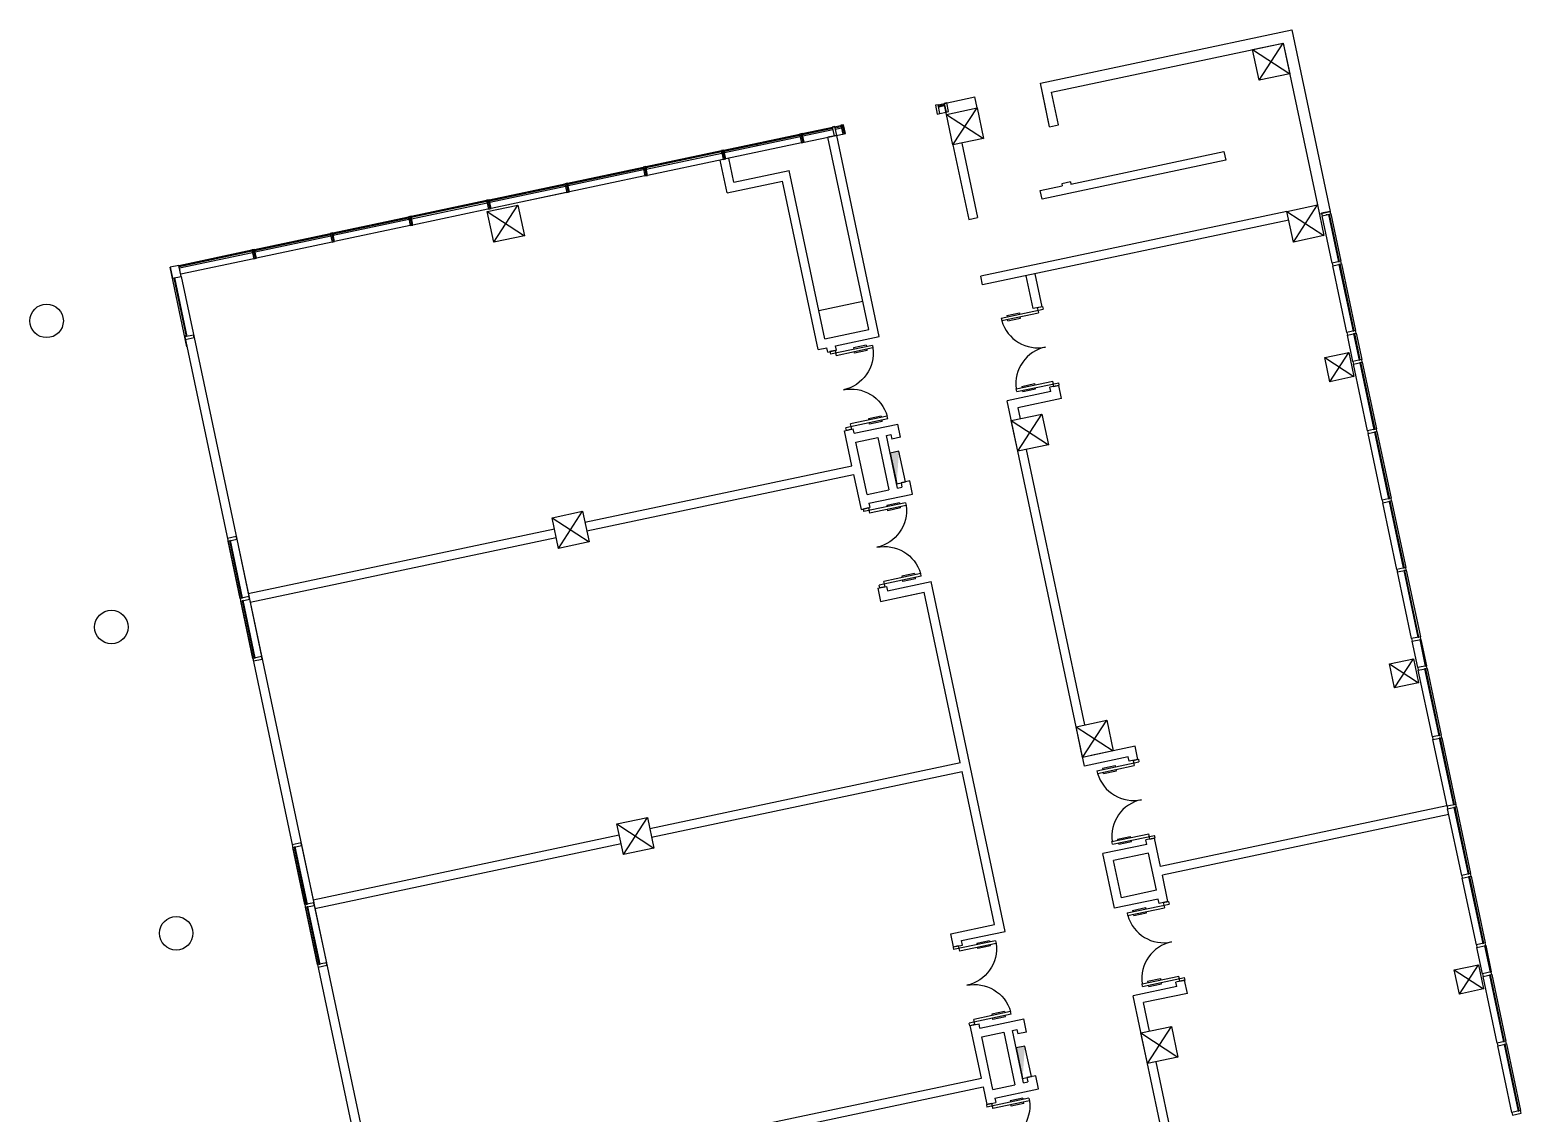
# Model space of a CAD drawing. Header units: millimetres. Extents: x 348697 to 1485586, y 7456 to 143477.
# Drawn here: x 1320310 to 1353671, y 75983 to 100214 of the extents above; entities that cross this region are included whole.
import ezdxf

# ---------------------------------------------------------------- set-up
doc = ezdxf.new("R2010")
doc.units = ezdxf.units.MM
doc.header["$LTSCALE"] = 1000
doc.layers.get('0').update_dxf_attribs({"linetype": 'CONTINUOUS'})
for name, color, linetype in [('A—\\M+5C3C5\\M+5B4B0', 135, 'CONTINUOUS'), ('A—\\M+5C7BD\\M+5CCE5', 7, 'CONTINUOUS'), ('E1-RI-1F$0$A-GLAZ-CWMG', 3, 'CONTINUOUS'), ('E1-RI-1F$0$A-WALL', 7, 'CONTINUOUS'), ('E1-RV-1F$0$A-WALL', 7, 'CONTINUOUS')]:
    doc.layers.add(name, color=color, linetype=linetype)

msp = doc.modelspace()

# ---------------------------------------------------------------- linework, layer by layer
for p, q in [((1342038, 93767), (1342977, 93966)), ((1342038, 93767), (1342050, 93709)), ((1342050, 93709), (1342872, 93883)), ((1342163, 93824), (1342448, 93885)), ((1342163, 93824), (1342169, 93795)), ((1342188, 93707), (1342472, 93767)), ((1342448, 93885), (1342454, 93855)), ((1342472, 93767), (1342466, 93797)), ((1342847, 94000), (1342964, 94025)), ((1342847, 94000), (1342872, 93883)), ((1342964, 94025), (1342977, 93966)), ((1342188, 93707), (1342182, 93736)), ((1339157, 93157), (1338218, 92959)), ((1339169, 93099), (1338347, 92925)), ((1339019, 93159), (1338734, 93099)), ((1338734, 93099), (1338741, 93069)), ((1339019, 93159), (1339025, 93130)), ((1339157, 93157), (1339169, 93099)), ((1338322, 93042), (1338205, 93017)), ((1338205, 93017), (1338218, 92959)), ((1338322, 93042), (1338347, 92925)), ((1338759, 92981), (1338753, 93011)), ((1339044, 93041), (1338759, 92981)), ((1339044, 93041), (1339038, 93071)), ((1342373, 92182), (1343195, 92356)), ((1342386, 92124), (1342373, 92182)), ((1342386, 92124), (1343325, 92322)), ((1342498, 92240), (1342783, 92300)), ((1342498, 92240), (1342505, 92210)), ((1342523, 92122), (1342517, 92152)), ((1342523, 92122), (1342808, 92182)), ((1342783, 92300), (1342789, 92270)), ((1342808, 92182), (1342802, 92212)), ((1343220, 92239), (1343195, 92356)), ((1343220, 92239), (1343337, 92264)), ((1343337, 92264), (1343325, 92322)), ((1339505, 91514), (1338565, 91315)), ((1339492, 91572), (1338670, 91399)), ((1339355, 91574), (1339070, 91514)), ((1339070, 91514), (1339076, 91484)), ((1339095, 91396), (1339088, 91426)), ((1339379, 91457), (1339095, 91396)), ((1339355, 91574), (1339361, 91545)), ((1339379, 91457), (1339373, 91486)), ((1339505, 91514), (1339492, 91572)), ((1338578, 91256), (1338565, 91315)), ((1338695, 91281), (1338578, 91256)), ((1338695, 91281), (1338670, 91399)), ((1339068, 89520), (1338951, 89495)), ((1338951, 89495), (1338963, 89437)), ((1339902, 89635), (1338963, 89437)), ((1339068, 89520), (1339093, 89403)), ((1339915, 89577), (1339093, 89403)), ((1339765, 89637), (1339480, 89577)), ((1339480, 89577), (1339486, 89547)), ((1339505, 89459), (1339499, 89489)), ((1339789, 89520), (1339505, 89459)), ((1339765, 89637), (1339771, 89608)), ((1339789, 89520), (1339783, 89549)), ((1339902, 89635), (1339915, 89577)), ((1340250, 87992), (1339311, 87793)), ((1339323, 87734), (1339311, 87793)), ((1339441, 87759), (1339323, 87734)), ((1340238, 88051), (1339416, 87877)), ((1339441, 87759), (1339416, 87877)), ((1340100, 88052), (1339815, 87992)), ((1339815, 87992), (1339822, 87962)), ((1339840, 87874), (1339834, 87904)), ((1340125, 87935), (1339840, 87874)), ((1340100, 88052), (1340106, 88023)), ((1340125, 87935), (1340119, 87964)), ((1340250, 87992), (1340238, 88051)), ((1344181, 83642), (1345120, 83840)), ((1344194, 83583), (1345015, 83757)), ((1344307, 83699), (1344591, 83759)), ((1344591, 83759), (1344597, 83730)), ((1344991, 83874), (1345108, 83899)), ((1344991, 83874), (1345015, 83757)), ((1345108, 83899), (1345120, 83840)), ((1344181, 83642), (1344194, 83583)), ((1344307, 83699), (1344313, 83669)), ((1344331, 83581), (1344325, 83611)), ((1344331, 83581), (1344616, 83642)), ((1344616, 83642), (1344610, 83671)), ((1344517, 82057), (1345339, 82231)), ((1344529, 81998), (1345468, 82197)), ((1344642, 82114), (1344927, 82174)), ((1344642, 82114), (1344648, 82085)), ((1344927, 82174), (1344933, 82145)), ((1344952, 82057), (1344945, 82086)), ((1345363, 82113), (1345339, 82231)), ((1345363, 82113), (1345481, 82138)), ((1345481, 82138), (1345468, 82197)), ((1344529, 81998), (1344517, 82057)), ((1344667, 81997), (1344661, 82026)), ((1344667, 81997), (1344952, 82057)), ((1344854, 80462), (1345793, 80661)), ((1344854, 80462), (1344867, 80403)), ((1344867, 80403), (1345689, 80577)), ((1344980, 80519), (1345264, 80580)), ((1344980, 80519), (1344986, 80490)), ((1345004, 80402), (1344998, 80431)), ((1345004, 80402), (1345289, 80462)), ((1345264, 80580), (1345270, 80550)), ((1345289, 80462), (1345283, 80492)), ((1345664, 80695), (1345781, 80720)), ((1345664, 80695), (1345689, 80577)), ((1345781, 80720), (1345793, 80661)), ((1341915, 79840), (1340975, 79641)), ((1341927, 79781), (1341105, 79607)), ((1341777, 79841), (1341492, 79781)), ((1341492, 79781), (1341498, 79752)), ((1341777, 79841), (1341783, 79812)), ((1341802, 79724), (1341796, 79753)), ((1341915, 79840), (1341927, 79781)), ((1341080, 79725), (1340963, 79700)), ((1340963, 79700), (1340975, 79641)), ((1341080, 79725), (1341105, 79607)), ((1341517, 79664), (1341511, 79693)), ((1341802, 79724), (1341517, 79664)), ((1345190, 78877), (1346012, 79051)), ((1345202, 78819), (1345190, 78877)), ((1345202, 78819), (1346141, 79017)), ((1345315, 78934), (1345600, 78995)), ((1345315, 78934), (1345321, 78905)), ((1345340, 78817), (1345334, 78846)), ((1345340, 78817), (1345625, 78877)), ((1345600, 78995), (1345606, 78965)), ((1345625, 78877), (1345618, 78907)), ((1346036, 78934), (1346012, 79051)), ((1346036, 78934), (1346154, 78959)), ((1346154, 78959), (1346141, 79017)), ((1342263, 78196), (1341323, 77997)), ((1342250, 78255), (1341428, 78081)), ((1341453, 77964), (1341428, 78081)), ((1342112, 78256), (1341828, 78196)), ((1341828, 78196), (1341834, 78167)), ((1341853, 78079), (1341846, 78108)), ((1342137, 78139), (1341853, 78079)), ((1342112, 78256), (1342119, 78227)), ((1342137, 78139), (1342131, 78168)), ((1342263, 78196), (1342250, 78255)), ((1341336, 77939), (1341323, 77997)), ((1341453, 77964), (1341336, 77939)), ((1341826, 76203), (1341709, 76178)), ((1341709, 76178), (1341721, 76119)), ((1342660, 76318), (1341721, 76119)), ((1341826, 76203), (1341851, 76085)), ((1342673, 76259), (1341851, 76085)), ((1342522, 76319), (1342238, 76259)), ((1342238, 76259), (1342244, 76230)), ((1342263, 76142), (1342256, 76171)), ((1342547, 76202), (1342263, 76142)), ((1342522, 76319), (1342529, 76290)), ((1342547, 76202), (1342541, 76231)), ((1342660, 76318), (1342673, 76259))]:
    msp.add_line(p, q)
at = {"elevation": 0}
for points in [[(1347664, 99773), (1348348, 99918), (1348493, 99233), (1347808, 99088)], [(1340815, 98323), (1341500, 98468), (1341645, 97783), (1340960, 97638)], [(1330543, 96148), (1331228, 96293), (1331373, 95608), (1330688, 95463)], [(1348430, 96153), (1349115, 96298), (1349260, 95613), (1348575, 95468)], [(1349276, 92882), (1349814, 92996), (1349928, 92458), (1349389, 92344)], [(1342265, 91475), (1342950, 91620), (1343095, 90935), (1342410, 90790)], [(1331993, 89300), (1332677, 89445), (1332822, 88760), (1332138, 88615)], [(1350725, 86034), (1351263, 86148), (1351377, 85610), (1350839, 85496)], [(1343715, 84626), (1344400, 84771), (1344545, 84087), (1343860, 83942)], [(1333442, 82452), (1334127, 82597), (1334272, 81912), (1333587, 81767)], [(1352175, 79186), (1352713, 79299), (1352827, 78761), (1352289, 78647)], [(1345164, 77778), (1345849, 77923), (1345994, 77238), (1345309, 77093)]]:
    msp.add_lwpolyline(points, close=True, dxfattribs=at)
at = {"extrusion": (0, 0, -1), "elevation": 0}
for points in [[(-1339702, 90063), (-1339898, 90105), (-1339753, 90789), (-1339557, 90748)], [(-1342519, 76758), (-1342714, 76800), (-1342569, 77484), (-1342373, 77443)]]:
    msp.add_lwpolyline(points, close=True, dxfattribs=at)
for centre in [(1320685, 93704, 0), (1322135, 86856, 0), (1323585, 80007, 0)]:
    msp.add_circle(centre, 375)
for centre, start, end in [((1342859, 93941), -163.9513, -78.0474), ((1343207, 92298), 101.9526, -172.1434), ((1345003, 83816), -163.9513, -78.0474), ((1345351, 82172), 101.9526, -172.1434), ((1345676, 80636), -163.9513, -78.0474), ((1346024, 78993), 101.9526, -172.1434)]:
    msp.add_arc(centre, 840, start, end)
at = {"extrusion": (0, 0, -1)}
for centre, start, end in [((-1338335, 92983), 172.1434, -101.9526), ((-1338683, 91340), 78.0474, 163.9513), ((-1339080, 89461), 172.1434, -101.9526), ((-1339428, 87818), 78.0474, 163.9513), ((-1341093, 79666), 172.1434, -101.9526), ((-1341441, 78022), 78.0474, 163.9513), ((-1341838, 76144), 172.1434, -101.9526)]:
    msp.add_arc(centre, 840, start, end, dxfattribs=at)
for points in [[(-1339702, 90063), (-1339702, 90063), (-1339557, 90748), (-1339753, 90789)], [(-1342519, 76758), (-1342519, 76758), (-1342373, 77443), (-1342569, 77484)]]:
    msp.add_solid(points, dxfattribs=at)
at = {"layer": 'A—\\M+5C3C5\\M+5B4B0', "extrusion": (0, 0, -1)}
for p, q in [((1340627, 98538), (1340568, 98526)), ((1340568, 98526), (1340609, 98330)), ((1340668, 98343), (1340627, 98538)), ((1340763, 98567), (1340805, 98372)), ((1340863, 98384), (1340822, 98580)), ((1338513, 98091), (1338455, 98079)), ((1338555, 97895), (1338513, 98091)), ((1340609, 98330), (1340668, 98343)), ((1340805, 98372), (1340863, 98384)), ((1337588, 97895), (1337529, 97883)), ((1337529, 97883), (1337570, 97687)), ((1337629, 97699), (1337588, 97895)), ((1338318, 98050), (1338259, 98037)), ((1338259, 98037), (1338300, 97841)), ((1338300, 97841), (1338359, 97854)), ((1338359, 97854), (1338318, 98050)), ((1338455, 98079), (1338496, 97883)), ((1338496, 97883), (1338555, 97895)), ((1335838, 97525), (1335779, 97512)), ((1335779, 97512), (1335820, 97316)), ((1335879, 97329), (1335838, 97525)), ((1337570, 97687), (1337629, 97699)), ((1334088, 97154), (1334029, 97142)), ((1334029, 97142), (1334070, 96946)), ((1334129, 96958), (1334088, 97154)), ((1332338, 96784), (1332279, 96771)), ((1332279, 96771), (1332320, 96576)), ((1332379, 96588), (1332338, 96784)), ((1334070, 96946), (1334129, 96958)), ((1330588, 96413), (1330529, 96401)), ((1330629, 96218), (1330588, 96413)), ((1332320, 96576), (1332379, 96588)), ((1330529, 96401), (1330570, 96205)), ((1328838, 96043), (1328779, 96030)), ((1328779, 96030), (1328820, 95835)), ((1328879, 95847), (1328838, 96043)), ((1327088, 95672), (1327029, 95660)), ((1327029, 95660), (1327070, 95464)), ((1327070, 95464), (1327129, 95477)), ((1327129, 95477), (1327088, 95672)), ((1325338, 95302), (1325279, 95290)), ((1325279, 95290), (1325320, 95094)), ((1325379, 95106), (1325338, 95302)), ((1349637, 95037), (1349441, 94996)), ((1349441, 94996), (1349454, 94937)), ((1349454, 94937), (1349649, 94978)), ((1349649, 94978), (1349637, 95037)), ((1349965, 93487), (1349769, 93446)), ((1349769, 93446), (1349782, 93387)), ((1349782, 93387), (1349978, 93429)), ((1349978, 93429), (1349965, 93487)), ((1323985, 93329), (1323973, 93387)), ((1350103, 92838), (1349907, 92796)), ((1349907, 92796), (1349919, 92738)), ((1349919, 92738), (1350115, 92779)), ((1350115, 92779), (1350103, 92838)), ((1350431, 91288), (1350235, 91247)), ((1350235, 91247), (1350247, 91188)), ((1350247, 91188), (1350443, 91230)), ((1350443, 91230), (1350431, 91288)), ((1350759, 89739), (1350563, 89697)), ((1350563, 89697), (1350575, 89638)), ((1350575, 89638), (1350771, 89680)), ((1350771, 89680), (1350759, 89739)), ((1351087, 88189), (1350891, 88147)), ((1350891, 88147), (1350904, 88089)), ((1350904, 88089), (1351099, 88130)), ((1351099, 88130), (1351087, 88189)), ((1351415, 86639), (1351219, 86598)), ((1351219, 86598), (1351232, 86539)), ((1351232, 86539), (1351427, 86581)), ((1351427, 86581), (1351415, 86639)), ((1351552, 85990), (1351357, 85948)), ((1351357, 85948), (1351369, 85890)), ((1351369, 85890), (1351565, 85931)), ((1351565, 85931), (1351552, 85990)), ((1351880, 84440), (1351685, 84399)), ((1351893, 84381), (1351880, 84440)), ((1351685, 84399), (1351697, 84340)), ((1351697, 84340), (1351893, 84381)), ((1352208, 82890), (1352013, 82849)), ((1352013, 82849), (1352025, 82790)), ((1352025, 82790), (1352221, 82832)), ((1352221, 82832), (1352208, 82890)), ((1352537, 81341), (1352341, 81299)), ((1352341, 81299), (1352353, 81241)), ((1352353, 81241), (1352549, 81282)), ((1352549, 81282), (1352537, 81341)), ((1352865, 79791), (1352669, 79750)), ((1352669, 79750), (1352681, 79691)), ((1352681, 79691), (1352877, 79732)), ((1352877, 79732), (1352865, 79791)), ((1353002, 79141), (1352806, 79100)), ((1352806, 79100), (1352819, 79041)), ((1352819, 79041), (1353014, 79083)), ((1353014, 79083), (1353002, 79141)), ((1353330, 77592), (1353134, 77550)), ((1353134, 77550), (1353147, 77492)), ((1353147, 77492), (1353343, 77533)), ((1353343, 77533), (1353330, 77592)), ((1353658, 76042), (1353463, 76001)), ((1353463, 76001), (1353475, 75942)), ((1353475, 75942), (1353671, 75983)), ((1353671, 75983), (1353658, 76042))]:
    msp.add_line(p, q, dxfattribs=at)
at = {"layer": 'A—\\M+5C3C5\\M+5B4B0'}
for p, q in [((1340627, 98538), (1340763, 98567)), ((1340769, 98537), (1340633, 98508)), ((1340775, 98512), (1340638, 98484)), ((1337588, 97895), (1338484, 98085)), ((1340668, 98343), (1340805, 98372)), ((1335838, 97525), (1337529, 97883)), ((1337535, 97853), (1335844, 97495)), ((1335849, 97470), (1337541, 97828)), ((1337541, 97828), (1337535, 97853)), ((1338265, 98007), (1337594, 97865)), ((1337599, 97840), (1338271, 97982)), ((1337629, 97699), (1338525, 97889)), ((1338359, 97854), (1338164, 97812)), ((1338271, 97982), (1338265, 98007)), ((1338324, 98020), (1338461, 98049)), ((1338329, 97995), (1338466, 98024)), ((1334088, 97154), (1335779, 97512)), ((1335785, 97482), (1334094, 97124)), ((1334099, 97099), (1335791, 97457)), ((1335791, 97457), (1335785, 97482)), ((1335844, 97495), (1335849, 97470)), ((1337570, 97687), (1335879, 97329)), ((1332338, 96784), (1334029, 97142)), ((1334035, 97112), (1332344, 96754)), ((1332349, 96729), (1334041, 97087)), ((1334041, 97087), (1334035, 97112)), ((1334094, 97124), (1334099, 97099)), ((1335820, 97316), (1334129, 96958)), ((1330588, 96413), (1332279, 96771)), ((1330588, 96413), (1332279, 96771)), ((1332344, 96754), (1332349, 96729)), ((1334070, 96946), (1332379, 96588)), ((1332285, 96741), (1330594, 96383)), ((1330599, 96359), (1332291, 96717)), ((1332307, 96573), (1330629, 96218)), ((1332320, 96576), (1331193, 96337)), ((1332291, 96717), (1332285, 96741)), ((1328838, 96043), (1330529, 96401)), ((1330535, 96371), (1328844, 96013)), ((1328849, 95988), (1330541, 96346)), ((1330557, 96202), (1328879, 95847)), ((1330541, 96346), (1330535, 96371)), ((1330594, 96383), (1330599, 96359)), ((1349358, 96084), (1349582, 95026)), ((1349607, 95031), (1349383, 96089)), ((1349413, 96095), (1349637, 95037)), ((1327088, 95672), (1328779, 96030)), ((1328785, 96001), (1327094, 95643)), ((1327099, 95618), (1328791, 95976)), ((1328820, 95835), (1327129, 95477)), ((1328791, 95976), (1328785, 96001)), ((1328844, 96013), (1328849, 95988)), ((1349441, 94996), (1349217, 96054)), ((1325338, 95302), (1327029, 95660)), ((1327035, 95630), (1325344, 95272)), ((1325349, 95247), (1327041, 95605)), ((1327070, 95464), (1325379, 95106)), ((1327041, 95605), (1327035, 95630)), ((1327094, 95643), (1327099, 95618)), ((1323643, 94943), (1325279, 95290)), ((1325285, 95260), (1323650, 94914)), ((1323655, 94889), (1325291, 95235)), ((1325320, 95094), (1323685, 94748)), ((1325291, 95235), (1325285, 95260)), ((1325344, 95272), (1325349, 95247)), ((1323824, 93121), (1323447, 94902)), ((1323643, 94943), (1323448, 94902)), ((1323448, 94902), (1323499, 94657)), ((1323695, 94698), (1323643, 94943)), ((1323660, 94865), (1323665, 94840)), ((1349769, 93446), (1349454, 94937)), ((1349582, 95026), (1349607, 95031)), ((1349620, 94972), (1349595, 94967)), ((1349595, 94967), (1349910, 93476)), ((1349935, 93481), (1349620, 94972)), ((1349649, 94978), (1349965, 93487)), ((1323499, 94657), (1323695, 94698)), ((1323529, 94663), (1323806, 93352)), ((1323831, 93358), (1323554, 94669)), ((1323695, 94698), (1323985, 93329)), ((1349910, 93476), (1349935, 93481)), ((1349947, 93422), (1349923, 93417)), ((1349923, 93417), (1350048, 92826)), ((1350072, 92831), (1349947, 93422)), ((1349978, 93429), (1350103, 92838)), ((1349907, 92796), (1349782, 93387)), ((1350048, 92826), (1350072, 92831)), ((1350085, 92773), (1350060, 92768)), ((1350060, 92768), (1350376, 91277)), ((1350401, 91282), (1350085, 92773)), ((1350115, 92779), (1350431, 91288)), ((1350235, 91247), (1349919, 92738)), ((1350563, 89697), (1350247, 91188)), ((1350376, 91277), (1350401, 91282)), ((1350413, 91223), (1350388, 91218)), ((1350388, 91218), (1350704, 89727)), ((1350729, 89732), (1350413, 91223)), ((1350443, 91230), (1350759, 89739)), ((1350891, 88147), (1350575, 89638)), ((1350704, 89727), (1350729, 89732)), ((1350741, 89674), (1350716, 89668)), ((1350716, 89668), (1351032, 88177)), ((1351057, 88183), (1350741, 89674)), ((1350771, 89680), (1351087, 88189)), ((1351219, 86598), (1350904, 88089)), ((1351032, 88177), (1351057, 88183)), ((1351069, 88124), (1351044, 88119)), ((1351044, 88119), (1351360, 86628)), ((1351385, 86633), (1351069, 88124)), ((1351099, 88130), (1351415, 86639)), ((1351357, 85948), (1351232, 86539)), ((1351360, 86628), (1351385, 86633)), ((1351425, 86580), (1351400, 86575)), ((1351400, 86575), (1351525, 85984)), ((1351550, 85989), (1351425, 86580)), ((1351427, 86581), (1351552, 85990)), ((1351685, 84399), (1351369, 85890)), ((1351535, 85925), (1351510, 85919)), ((1351510, 85919), (1351826, 84428)), ((1351525, 85984), (1351550, 85989)), ((1351851, 84434), (1351535, 85925)), ((1351565, 85931), (1351880, 84440)), ((1351826, 84428), (1351851, 84434)), ((1352013, 82849), (1351697, 84340)), ((1351863, 84375), (1351838, 84370)), ((1351838, 84370), (1352154, 82879)), ((1352179, 82884), (1351863, 84375)), ((1351893, 84381), (1352208, 82890)), ((1352341, 81299), (1352025, 82790)), ((1352154, 82879), (1352179, 82884)), ((1352191, 82825), (1352166, 82820)), ((1352166, 82820), (1352482, 81329)), ((1352507, 81334), (1352191, 82825)), ((1352221, 82832), (1352537, 81341)), ((1352669, 79750), (1352353, 81241)), ((1352482, 81329), (1352507, 81334)), ((1352519, 81276), (1352494, 81270)), ((1352494, 81270), (1352810, 79779)), ((1352835, 79785), (1352519, 81276)), ((1352549, 81282), (1352865, 79791)), ((1352810, 79779), (1352835, 79785)), ((1352875, 79732), (1352850, 79727)), ((1353000, 79141), (1352875, 79732)), ((1352877, 79732), (1353002, 79141)), ((1352806, 79100), (1352681, 79691)), ((1352850, 79727), (1352975, 79136)), ((1352985, 79076), (1352960, 79071)), ((1352960, 79071), (1353275, 77580)), ((1352975, 79136), (1353000, 79141)), ((1353300, 77585), (1352985, 79076)), ((1353014, 79083), (1353330, 77592)), ((1353134, 77550), (1352819, 79041)), ((1353463, 76001), (1353147, 77492)), ((1353275, 77580), (1353300, 77585)), ((1353313, 77527), (1353288, 77521)), ((1353288, 77521), (1353603, 76031)), ((1353628, 76036), (1353313, 77527)), ((1353343, 77533), (1353658, 76042)), ((1353603, 76031), (1353628, 76036))]:
    msp.add_line(p, q, dxfattribs=at)
at = {"layer": 'A—\\M+5C3C5\\M+5B4B0', "color": 252, "linetype": 'Continuous'}
for p, q in [((1340763, 98567), (1341448, 98712)), ((1340815, 98323), (1340763, 98567)), ((1336574, 97649), (1336579, 97624)), ((1349334, 96079), (1349309, 96073)), ((1323768, 93385), (1333796, 46018)), ((1323789, 93287), (1323985, 93329)), ((1324927, 88878), (1324731, 88836)), ((1324731, 88836), (1324744, 88777)), ((1324744, 88777), (1324939, 88819)), ((1324798, 88789), (1324774, 88784)), ((1324774, 88784), (1325045, 87502)), ((1325070, 87507), (1324798, 88789)), ((1325045, 87502), (1325070, 87507)), ((1325082, 87449), (1325057, 87443)), ((1325057, 87443), (1325329, 86162)), ((1325354, 86167), (1325082, 87449)), ((1325329, 86162), (1325354, 86167)), ((1326377, 82029), (1326181, 81988)), ((1326181, 81988), (1326193, 81929)), ((1326193, 81929), (1326389, 81971)), ((1326248, 81941), (1326223, 81936)), ((1326223, 81936), (1326495, 80654)), ((1326519, 80659), (1326248, 81941)), ((1326389, 81971), (1326377, 82029)), ((1326495, 80654), (1326519, 80659)), ((1326532, 80600), (1326507, 80595)), ((1326507, 80595), (1326778, 79314)), ((1326803, 79319), (1326532, 80600)), ((1326778, 79314), (1326803, 79319))]:
    msp.add_line(p, q, dxfattribs=at)
at = {"layer": 'A—\\M+5C3C5\\M+5B4B0', "color": 252, "linetype": 'Continuous', "extrusion": (0, 0, -1)}
for p, q in [((1340822, 98580), (1340763, 98567)), ((1335820, 97316), (1335879, 97329)), ((1330570, 96205), (1330629, 96218)), ((1349401, 96154), (1349205, 96112)), ((1349205, 96112), (1349217, 96054)), ((1349217, 96054), (1349413, 96095)), ((1349413, 96095), (1349401, 96154)), ((1328820, 95835), (1328879, 95847)), ((1325320, 95094), (1325379, 95106)), ((1323973, 93387), (1323777, 93346)), ((1323777, 93346), (1323789, 93287)), ((1323789, 93287), (1323985, 93329)), ((1325211, 87537), (1325015, 87496)), ((1325015, 87496), (1325027, 87437)), ((1325027, 87437), (1325223, 87479)), ((1325494, 86197), (1325299, 86156)), ((1325299, 86156), (1325311, 86097)), ((1325311, 86097), (1325507, 86138)), ((1325507, 86138), (1325494, 86197)), ((1326660, 80689), (1326465, 80648)), ((1326465, 80648), (1326477, 80589)), ((1326477, 80589), (1326673, 80630)), ((1326673, 80630), (1326660, 80689)), ((1326944, 79349), (1326748, 79307)), ((1326748, 79307), (1326761, 79249)), ((1326761, 79249), (1326957, 79290)), ((1326957, 79290), (1326944, 79349))]:
    msp.add_line(p, q, dxfattribs=at)
at = {"layer": 'A—\\M+5C3C5\\M+5B4B0'}
for points in [[(1338484, 98085), (1338525, 97889)], [(1337558, 97889), (1337600, 97693)], [(1335808, 97518), (1335850, 97323)], [(1334058, 97148), (1334100, 96952)], [(1332308, 96778), (1332350, 96582)], [(1330558, 96407), (1330600, 96211)], [(1328808, 96037), (1328850, 95841)], [(1327058, 95666), (1327100, 95471)], [(1325308, 95296), (1325350, 95100)]]:
    msp.add_lwpolyline(points, dxfattribs=at)
at = {"layer": 'A—\\M+5C7BD\\M+5CCE5'}
for p, q in [((1342916, 99023), (1348541, 100214)), ((1348541, 100214), (1349401, 96154)), ((1343163, 98820), (1348348, 99918)), ((1348348, 99918), (1349115, 96298)), ((1343123, 98045), (1342916, 99023)), ((1343319, 98086), (1343163, 98820)), ((1340763, 98567), (1341448, 98712)), ((1340815, 98323), (1340763, 98567)), ((1340815, 98323), (1341500, 98468)), ((1341500, 98468), (1341448, 98712)), ((1343123, 98045), (1343319, 98086)), ((1339075, 93508), (1338164, 97812)), ((1339312, 93354), (1338359, 97854)), ((1340960, 97638), (1341312, 95975)), ((1341156, 97679), (1341508, 96016)), ((1335907, 96568), (1335752, 97302)), ((1336061, 96805), (1335948, 97343)), ((1335907, 96568), (1337145, 96830)), ((1336061, 96805), (1337299, 97067)), ((1337942, 93064), (1337145, 96830)), ((1338096, 93301), (1337299, 97067)), ((1343588, 96814), (1343392, 96773)), ((1343392, 96773), (1343403, 96724)), ((1343588, 96814), (1343598, 96765)), ((1348430, 96153), (1341582, 94703)), ((1349156, 96102), (1349401, 96154)), ((1349156, 96102), (1349156, 96102)), ((1341312, 95975), (1341508, 96016)), ((1348471, 95957), (1341623, 94507)), ((1342952, 94022), (1342797, 94756)), ((1341623, 94507), (1341582, 94703)), ((1342757, 93981), (1342601, 94714)), ((1342952, 94022), (1342757, 93981)), ((1338096, 93301), (1339075, 93508)), ((1323985, 93329), (1332391, 53617)), ((1337942, 93064), (1338138, 93105)), ((1338159, 93007), (1338138, 93105)), ((1338333, 93147), (1339312, 93354)), ((1338354, 93049), (1338333, 93147)), ((1338159, 93007), (1338354, 93049)), ((1343150, 92122), (1342172, 91915)), ((1343325, 92261), (1343129, 92220)), ((1343150, 92122), (1343129, 92220)), ((1343387, 91968), (1343325, 92261)), ((1343901, 83746), (1342172, 91915)), ((1343387, 91968), (1342409, 91761)), ((1342409, 91761), (1342460, 91516)), ((1338531, 91246), (1338727, 91288)), ((1338697, 90464), (1338531, 91246)), ((1338748, 91190), (1338727, 91288)), ((1338748, 91190), (1339726, 91397)), ((1338789, 90994), (1339278, 91098)), ((1339474, 91139), (1339572, 91160)), ((1339722, 89965), (1339474, 91139)), ((1339788, 91104), (1339726, 91397)), ((1339038, 89820), (1338789, 90994)), ((1343910, 84668), (1342605, 90831)), ((1332729, 89200), (1338697, 90464)), ((1332771, 89005), (1338738, 90268)), ((1338738, 90268), (1338904, 89485)), ((1340057, 89832), (1339995, 90125)), ((1339038, 89820), (1339527, 89924)), ((1339079, 89625), (1340057, 89832)), ((1339722, 89965), (1339820, 89986)), ((1338904, 89485), (1339100, 89527)), ((1339079, 89625), (1339100, 89527)), ((1325196, 87606), (1332044, 89055)), ((1325238, 87410), (1332086, 88860)), ((1339277, 87724), (1339473, 87766)), ((1339473, 87766), (1339493, 87668)), ((1339493, 87668), (1340472, 87875)), ((1342128, 80049), (1340472, 87875)), ((1339277, 87724), (1339339, 87431)), ((1339339, 87431), (1340317, 87638)), ((1339827, 87534), (1340317, 87638)), ((1341125, 83823), (1340317, 87638)), ((1345034, 84190), (1344055, 83983)), ((1345096, 83897), (1345034, 84190)), ((1334179, 82352), (1341126, 83823)), ((1344879, 83953), (1343901, 83746)), ((1344900, 83855), (1344879, 83953)), ((1345096, 83897), (1344900, 83855)), ((1334220, 82157), (1341167, 83627)), ((1341891, 80203), (1341166, 83627)), ((1352011, 82856), (1345603, 81500)), ((1352053, 82661), (1345645, 81304)), ((1326646, 80758), (1333494, 82207)), ((1345469, 82136), (1345273, 82094)), ((1345294, 81996), (1345273, 82094)), ((1345603, 81500), (1345469, 82136)), ((1326687, 80562), (1333536, 82012)), ((1345294, 81996), (1344315, 81789)), ((1344574, 80566), (1344315, 81789)), ((1345335, 81801), (1344552, 81635)), ((1345511, 80969), (1345335, 81801)), ((1344728, 80803), (1344552, 81635)), ((1345769, 80717), (1345645, 81304)), ((1345553, 80773), (1344574, 80566)), ((1345511, 80969), (1344728, 80803)), ((1345573, 80676), (1345553, 80773)), ((1345769, 80717), (1345573, 80676)), ((1340913, 79996), (1341891, 80203)), ((1340975, 79702), (1340913, 79996)), ((1340975, 79702), (1341171, 79744)), ((1341150, 79842), (1342128, 80049)), ((1341171, 79744), (1341150, 79842)), ((1345967, 78817), (1344988, 78610)), ((1346142, 78956), (1345946, 78915)), ((1345967, 78817), (1345946, 78915)), ((1346204, 78663), (1346142, 78956)), ((1346811, 70001), (1344988, 78610)), ((1346204, 78663), (1345225, 78455)), ((1345360, 77819), (1345225, 78455)), ((1341564, 77885), (1342543, 78092)), ((1342605, 77798), (1342543, 78092)), ((1341348, 77941), (1341544, 77983)), ((1341596, 76767), (1341348, 77941)), ((1341564, 77885), (1341544, 77983)), ((1341606, 77689), (1342095, 77793)), ((1342291, 77834), (1342388, 77855)), ((1342539, 76660), (1342291, 77834)), ((1341854, 76515), (1341606, 77689)), ((1346809, 70971), (1345505, 77135)), ((1335629, 75504), (1341596, 76767)), ((1342874, 76527), (1342812, 76820)), ((1335670, 75308), (1341638, 76572)), ((1341638, 76572), (1341721, 76180)), ((1341854, 76515), (1342343, 76619)), ((1341896, 76320), (1342874, 76527)), ((1342539, 76660), (1342637, 76681)), ((1341721, 76180), (1341916, 76222)), ((1341896, 76320), (1341916, 76222))]:
    msp.add_line(p, q, dxfattribs=at)
for points in [[(1343598, 96765), (1347022, 97490), (1347064, 97295), (1342955, 96425), (1342914, 96620), (1343403, 96724)], [(1343598, 96765), (1343598, 96765)]]:
    msp.add_lwpolyline(points, dxfattribs=at)
at = {"layer": 'Defpoints'}
for p, q in [((1347664, 99773, 0), (1348493, 99233, 0)), ((1347808, 99088, 0), (1348348, 99918, 0)), ((1340960, 97638, 0), (1341500, 98468, 0)), ((1340815, 98323, 0), (1341645, 97783, 0)), ((1330543, 96148, 0), (1331373, 95608, 0)), ((1330688, 95463, 0), (1331228, 96293, 0)), ((1348430, 96153, 0), (1349260, 95613, 0)), ((1348575, 95468, 0), (1349115, 96298, 0)), ((1349276, 92882, 0), (1349928, 92458, 0)), ((1349389, 92344, 0), (1349814, 92996, 0)), ((1342265, 91475, 0), (1343095, 90935, 0)), ((1342410, 90790, 0), (1342950, 91620, 0)), ((1332138, 88615, 0), (1332677, 89445, 0)), ((1331993, 89300, 0), (1332822, 88760, 0)), ((1350839, 85496, 0), (1351263, 86148, 0)), ((1350725, 86034, 0), (1351377, 85610, 0)), ((1343860, 83942, 0), (1344400, 84771, 0)), ((1343715, 84626, 0), (1344545, 84087, 0)), ((1333442, 82452, 0), (1334272, 81912, 0)), ((1333587, 81767, 0), (1334127, 82597, 0)), ((1352175, 79186, 0), (1352827, 78761, 0)), ((1352289, 78647, 0), (1352713, 79299, 0)), ((1345164, 77778, 0), (1345994, 77238, 0)), ((1345309, 77093, 0), (1345849, 77923, 0))]:
    msp.add_line(p, q, dxfattribs=at)
at = {"layer": 'E1-RI-1F$0$A-GLAZ-CWMG', "color": 9}
for p, q in [((1325015, 87496), (1324744, 88777)), ((1324939, 88819), (1325211, 87537)), ((1325299, 86156), (1325027, 87437)), ((1325223, 87479), (1325494, 86197)), ((1326465, 80648), (1326193, 81929)), ((1326389, 81971), (1326660, 80689)), ((1326748, 79307), (1326477, 80589)), ((1326673, 80630), (1326944, 79349))]:
    msp.add_line(p, q, dxfattribs=at)
at = {"layer": 'E1-RI-1F$0$A-GLAZ-CWMG'}
msp.add_line((1324939, 88819), (1324927, 88878), dxfattribs=at)
at = {"layer": 'E1-RI-1F$0$A-GLAZ-CWMG', "extrusion": (0, 0, -1)}
msp.add_line((1325223, 87479), (1325211, 87537), dxfattribs=at)
at = {"layer": 'E1-RI-1F$0$A-WALL'}
for p, q in [((1337963, 93937), (1338942, 94144)), ((1339278, 91098), (1339527, 89924)), ((1339572, 91160), (1339592, 91062)), ((1339788, 91104), (1339592, 91062)), ((1339995, 90125), (1339800, 90084)), ((1339800, 90084), (1339820, 89986)), ((1342095, 77793), (1342343, 76619)), ((1342388, 77855), (1342409, 77757)), ((1342605, 77798), (1342409, 77757)), ((1342812, 76820), (1342616, 76779)), ((1342616, 76779), (1342637, 76681))]:
    msp.add_line(p, q, dxfattribs=at)
at = {"layer": 'E1-RV-1F$0$A-WALL'}
for p, q in [((1342916, 99023), (1348541, 100214)), ((1348541, 100214), (1349401, 96154)), ((1343163, 98820), (1348348, 99918)), ((1348348, 99918), (1349115, 96298)), ((1343123, 98045), (1342968, 98778)), ((1343319, 98086), (1343163, 98820)), ((1340815, 98323), (1341500, 98468)), ((1341500, 98468), (1341448, 98712)), ((1343123, 98045), (1343319, 98086)), ((1340960, 97638), (1341312, 95975)), ((1341156, 97679), (1341508, 96016)), ((1343588, 96814), (1343392, 96773)), ((1343392, 96773), (1343403, 96724)), ((1343588, 96814), (1343598, 96765)), ((1348430, 96153), (1341582, 94703)), ((1349156, 96102), (1349401, 96154)), ((1349156, 96102), (1349156, 96102)), ((1341312, 95975), (1341508, 96016)), ((1348471, 95957), (1341623, 94507)), ((1341623, 94507), (1341582, 94703))]:
    msp.add_line(p, q, dxfattribs=at)
for points in [[(1343598, 96765), (1347022, 97490), (1347064, 97295), (1342955, 96425), (1342914, 96620), (1343403, 96724)], [(1343598, 96765), (1343598, 96765)]]:
    msp.add_lwpolyline(points, dxfattribs=at)

doc.saveas('drawing.dxf')
